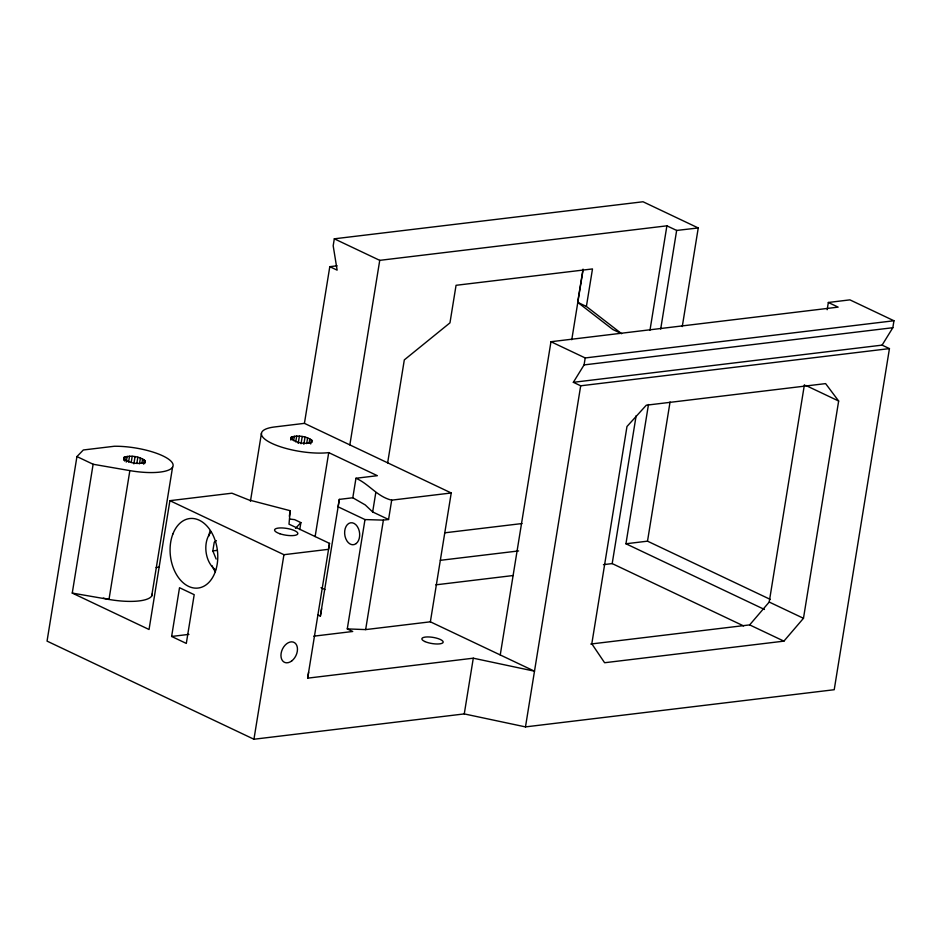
<?xml version="1.0" encoding="UTF-8"?>
<svg xmlns="http://www.w3.org/2000/svg" width="941" height="941" viewBox="0 0 941 941"><rect width="100%" height="100%" fill="white"/><g stroke="black" fill="none" stroke-linecap="round" stroke-linejoin="round"><path stroke-width="1.41" d="M500.247 654.948L550.967 341.724L585.208 357.945L584.079 364.908L573.351 382.317L882.105 345.124L889.445 348.605L834.22 689.718L525.478 726.899L464.266 713.913L253.941 739.238L47.05 641.115L76.939 456.573L93.124 464.254L72.257 593.077L149.043 629.494L169.909 500.671L231.921 493.202L248.6 499.859L290.228 510.716L288.993 524.161L329.515 543.38L307.648 678.155L473.288 658.194L534.5 671.192L430.366 621.813L365.649 629.6L347.276 628.906L364.99 519.573L338.078 506.811L339.325 499.389L352.804 497.765L365.249 504.929L372.66 511.951L388.562 519.491L391.691 500.153C377.141 496.719 369.143 484.015 355.957 478.263L352.804 497.765M123.647 460.184L124.106 457.302C130.881 455.032 139.48 456.409 145.185 460.725L144.914 462.36C138.139 464.631 129.54 463.243 123.836 458.937L124.106 457.302M124.624 461.031L125.329 456.714M126.235 462.102L127.164 456.35M128.588 461.972L129.517 456.22M76.939 456.573L83.326 449.986L114.332 446.257A40.24 11.633 9.2 0 1 172.285 462.772A40.24 11.633 9.2 0 1 129.858 470.618L108.991 599.441L72.257 593.077M131.269 462.078L132.199 456.326M133.869 463.878L135.045 456.679M136.916 462.996L137.845 457.244M139.491 463.748L140.421 457.985M141.903 463.172L142.597 458.855M143.526 464.113L144.22 459.796M144.714 463.607L145.185 460.725M151.701 596.006L172.568 467.183M171.627 636.457L179.519 587.713L194.199 594.677L186.306 643.421L171.627 636.457L188.941 634.375M216.148 559.06L212.842 550.897L214.242 542.251L216.359 540.616M250.435 501.282L261.457 433.248M290.816 440.047L291.287 437.165C298.062 434.895 306.66 436.283 312.365 440.588L312.083 442.223C305.307 444.493 296.709 443.117 291.016 438.8L291.287 437.165M292.039 439.459L292.498 436.589M293.651 440.529L294.345 436.212M295.756 441.835L296.686 436.083M298.203 443.387L299.379 436.189M289.322 516.28L290.228 510.716M301.049 443.74L302.214 436.542M430.366 621.813L451.233 492.978L304.425 423.356L329.797 266.668L337.078 265.797M682.272 326.562L698.246 227.957L643.032 201.762L334.314 238.814L333.185 245.777L337.137 270.149L329.797 266.668M253.941 739.238L283.935 554.696L169.909 500.671M303.861 444.305L305.025 437.106M306.672 443.611L307.601 437.859M309.071 443.035L309.777 438.718M310.695 443.976L311.4 439.659M299.756 529.571L300.885 522.608L294.651 519.644L289.722 519.044M315.129 536.57L328.727 452.609A40.745 11.774 9.2 0 1 271.855 443.376A40.745 11.774 9.2 0 1 274.619 426.955L304.425 423.356M317.917 614.979L320.363 616.143L339.325 499.389M349.852 444.905L379.741 260.351L334.314 238.814M372.66 511.951L375.788 492.614M387.645 462.878L404.312 359.897L449.963 322.857L456.056 285.299L592.489 268.938L586.396 306.46L621.66 333.726M365.649 629.6L383.387 520.114L388.562 519.491M464.266 713.913L473.288 658.194M620.413 333.138L612.92 329.585L577.656 302.308L583.044 269.126M571.763 339.748L583.032 270.114M525.478 726.899L580.691 385.798L573.351 382.317M743.625 625.93L612.191 563.588L636.14 415.722M649.984 330.197L666.898 225.828L379.741 260.351M764.445 609.45L625.941 543.769L648.478 404.512M660.688 329.079L676.65 230.439L666.898 225.828M770.185 599.346L647.514 541.169L670.063 401.96M590.76 644.032L749.659 624.895L769.22 602.052L804.402 384.775M827.163 309.742L828.339 302.484L849.911 299.861L893.95 320.752L892.833 327.715L882.105 345.124M803.473 618.296L838.654 401.019L825.61 383.61L646.291 405.206L626.977 426.508L591.807 643.797L604.604 662.735L783.912 641.139L803.473 618.296L769.22 602.052M329.515 543.38L328.515 549.321L283.935 554.696M307.648 678.155L308.648 672.203M320.363 616.143L321.61 608.709M295.509 528.348L300.885 522.608M550.967 341.724L838.137 307.131L828.339 302.484M585.208 357.945L893.95 320.752M584.079 364.908L892.833 327.715M580.691 385.798L889.445 348.605M355.957 478.263L377.365 475.687L328.727 452.609M391.691 500.153L451.233 492.978M212.842 550.897L217.206 550.379M156.124 567.529L159.041 567.176M625.941 543.769L647.514 541.169M435.836 584.843L513.08 575.539M603.44 564.647L612.191 563.588M313.8 636.175L352.71 631.482L347.276 628.906M444.705 532.818L522.008 523.549M440.364 560.318L518.609 550.932M676.65 230.439L698.246 227.957M364.99 519.573L383.387 520.114M93.124 464.254L129.858 470.618M103.31 598.123L108.991 599.441A40.24 11.633 9.2 0 0 152.254 593.9M805.719 385.41L838.654 401.019M577.656 302.308L586.396 306.46M749.659 624.895L783.912 641.139M321.01 587.678L324.951 589.548M215.607 569.858A22.102 14.938 83.1 0 1 211.29 531.818M215.407 571.893A35.005 23.654 83.1 0 1 212.007 565.682M208.679 536.311A35.005 23.654 83.1 0 1 210.137 530.83M356.145 543.58L354.357 544.521A11.057 7.469 83.1 0 1 347.017 541.04L345.77 538.664A11.057 7.469 83.1 0 1 347.358 524.619A11.057 7.469 83.1 0 1 357.286 526.431L358.545 528.818A11.057 7.469 83.1 0 1 356.145 543.58M291.792 660.888A11.057 7.493 -64.6 0 0 294.721 642.797A11.057 7.493 -64.6 0 0 281.124 653.313A11.057 7.493 -64.6 0 0 291.792 660.888M172.85 534.088A35.005 23.654 83.1 0 0 194.763 588.101A35.005 23.654 83.1 0 0 214.148 537.711A35.005 23.654 83.1 0 0 172.85 534.088M279.889 533.747A11.786 3.411 9.2 0 0 297.838 533.665A11.786 3.411 9.2 0 0 280.865 527.925A11.786 3.411 9.2 0 0 279.889 533.747M424.873 641.539A10.81 3.129 9.2 0 0 442.788 642.844A10.81 3.129 9.2 0 0 429.872 637.01A10.81 3.129 9.2 0 0 424.873 641.539"/></g></svg>
